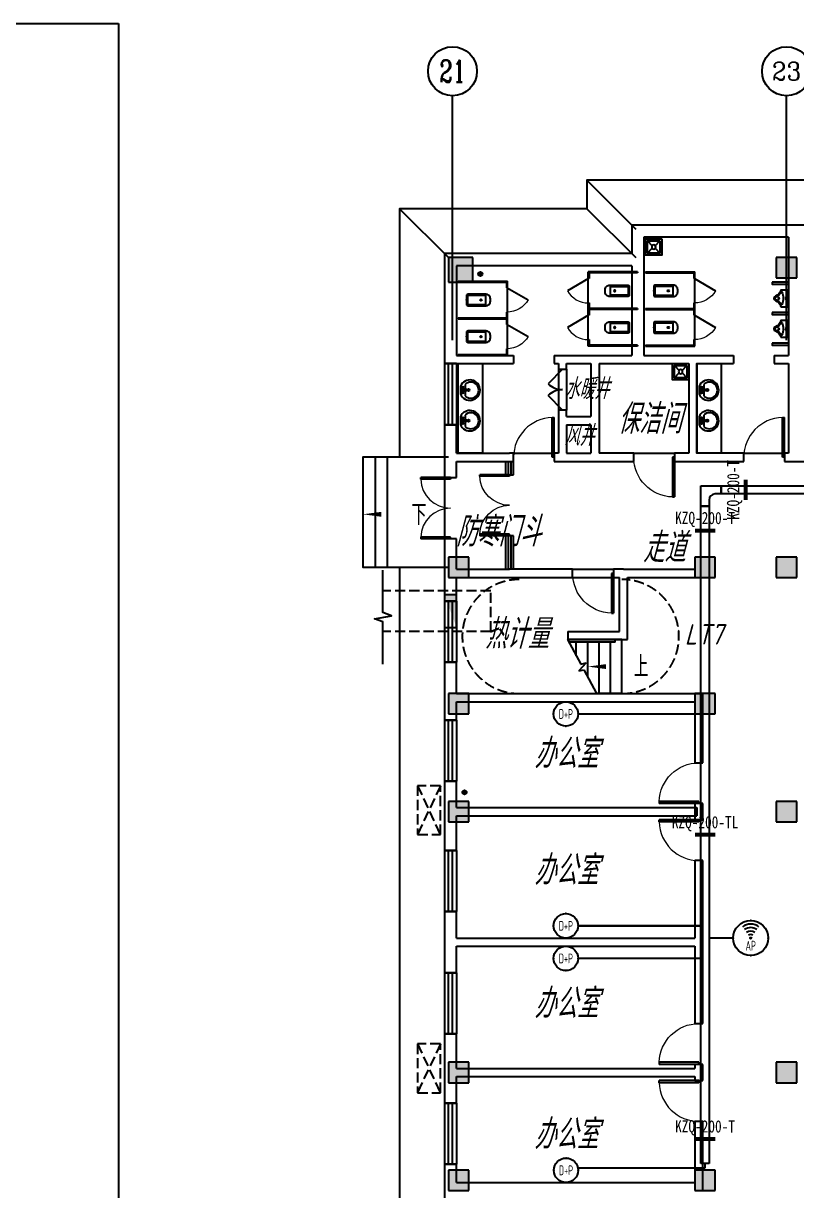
# Model space of a CAD drawing. Extents: x 1333527 to 1855755, y 1020844 to 1581249.
# Drawn here: x 1436238 to 1455224, y 1215171 to 1243821 of the extents above; entities that cross this region are included whole.
import ezdxf
from ezdxf.enums import TextEntityAlignment as Align

# ---------------------------------------------------------------- set-up
doc = ezdxf.new("R2010")
doc.units = 0
doc.header["$LTSCALE"] = 1000
doc.header["$PDSIZE"] = 5
doc.linetypes.add('DASH', pattern=[0.35, 0.25, -0.1])
for name, color, linetype in [('0-标注', 3, 'Continuous'), ('AXIS_TEXT', 7, 'Continuous'), ('CABLETRAY_PDS', 4, 'Continuous'), ('EQUIP-通讯', 3, 'Continuous'), ('M-DIM_SYMB', 3, 'Continuous'), ('N-暖通墙身留洞标注', 11, 'Continuous'), ('WIRE-综合布线', 5, 'Continuous'), ('厨卫', 252, 'Continuous'), ('建筑-柱子', 9, 'Continuous'), ('建筑-柱子-填充', 8, 'Continuous'), ('抗震支吊架', 2, 'Continuous'), ('排水', 153, 'Continuous')]:
    doc.layers.add(name, color=color, linetype=linetype)
doc.layers.add('1-建筑底图', color=8, linetype='Continuous', plot=False)
doc.styles.add('_TCH_AXIS', font='COMPLEX', dxfattribs={"bigfont": 'GBCBIG'})
doc.styles.add('_TCH_DIM', font='SIMPLEX', dxfattribs={"bigfont": 'GBCBIG'})
doc.styles.add('_TEL_ATTDEF', font='gbenor', dxfattribs={"bigfont": 'gbcbig'})
doc.styles.add('_TEL_DIM', font='SIMPLEX', dxfattribs={"width": 0.8, "height": 3.5, "bigfont": 'HZTXT'})
doc.styles.add('A_DIM', font='SIMPLEX', dxfattribs={"width": 0.7, "bigfont": 'HZ'})
doc.styles.add('COMPLEX', font='COMPLEX')
doc.styles.add('kzcad', font='', dxfattribs={"width": 0.8})
doc.styles.get("Standard").update_dxf_attribs({"font": 'gbeitc.shx', "bigfont": 'gbcbig.shx'})
doc.styles.get('kzcad').set_extended_font_data('SimSun')
doc.linetypes.add('JIEDI', pattern='A,1.25,-0.25,0.25,-0.25,0.625,["/",Standard,S=0.6,R=0,X=0,Y=-0.3],0.625,-0.25,0.25,-0.25', length=4)

# ---------------------------------------------------------------- blocks, each defined once
blk = doc.blocks.new('$equip_U$00000080(win7-PC-hzk)')
blk.add_circle((0, 0.5), 0.5)
for p in [(0, 0.999), (-0.5, 0.5), (0.5, 0.5)]:
    blk.add_point(p)
at = {"color": 7, "style": '_TEL_DIM', "width": 0.7}
blk.add_attdef('$TEXT$', text='', height=0.4, dxfattribs=at).set_placement((0, 0.5), align=Align.MIDDLE_CENTER)
at = {"color": 7, "style": '_TEL_DIM', "flags": 1}
for tag in ['A', 'REMARK']:
    blk.add_attdef(tag, text='', height=0.00002, dxfattribs=at).set_placement((0, 0), align=Align.MIDDLE_CENTER)
blk = doc.blocks.new('$equip_U$00000091(win7-PC-hzk)')
for radius in [0.714, 0.0272]:
    blk.add_circle((0, 0), radius)
for radius in [0.571, 0.428, 0.285, 0.143]:
    blk.add_arc((0, 0), radius, 53.7049, 126.2951)
for p in [(0, 0.714), (-0.714, 0), (0.714, 0), (0, -0.714)]:
    blk.add_point(p)
at = {"color": 7, "style": '_TEL_DIM', "flags": 1}
for tag in ['A', 'REMARK']:
    blk.add_attdef(tag, text='', height=0.00002, dxfattribs=at).set_placement((0, 0), align=Align.MIDDLE_CENTER)
at = {"color": 7, "style": '_TEL_DIM', "width": 0.7}
blk.add_attdef('$TEXT$', text='', height=0.4, dxfattribs=at).set_placement((0, -0.31), align=Align.MIDDLE_CENTER)
blk = doc.blocks.new('$lvtry$00000202')
at = {"color": 0}
for p, q in [((-110, -40, 0), (-110, -470, 0)), ((100, -30, 0), (-100, -30, 0)), ((110, -470, 0), (110, -40, 0)), ((140, -470, 0), (-140, -470, 0))]:
    blk.add_line(p, q, dxfattribs=at)
at = {"color": 0, "elevation": 0}
blk.add_lwpolyline([(140, -40, 0.414214), (100, 0), (-100, 0, 0.414214), (-140, -40), (-140, -480, 0.414214), (-30, -590), (30, -590, 0.414214), (140, -480)], format="xyb", close=True, dxfattribs=at)
at = {"color": 0}
blk.add_circle((0, -359, 0), 20, dxfattribs=at)
for centre, start, end in [((-100, -40, 0), 90, 180), ((100, -40, 0), 0, 90)]:
    blk.add_arc(centre, 10, start, end, dxfattribs=at)
for p in [(0, 0, 0), (0, -359, 0)]:
    blk.add_point(p, dxfattribs=at)
blk = doc.blocks.new('$TCHSYS$APDOOR2D')
blk.add_line((0.5, 0), (0, 0.866))
at = {"lineweight": 13}
blk.add_arc((0.5, 0), 1, 120, 180, dxfattribs=at)
blk = doc.blocks.new('$lvtry$00000222')
at = {"layer": '厨卫', "elevation": 0}
blk.add_lwpolyline([(-205, -191), (-205, 0), (205, 0), (205, -191, 0.268068), (51, -323, -0.317765), (0, -360, -0.317765), (-51, -323, 0.268068)], format="xyb", close=True, dxfattribs=at)
at = {"layer": '厨卫'}
for centre in [(0, -60, 0), (0, -242, 0)]:
    blk.add_circle(centre, 20, dxfattribs=at)
for centre, radius, start, end in [((-152, -175, 0), 10, 114.1084, 248.1394), ((5, -526, 0), 395, 66.6675, 114.1084), ((-243, -401, 0), 233, 19.2639, 68.1394), ((243, -401, 0), 233, 110.4941, 160.7361), ((158, -173, 0), 10, 290.4941, 66.6675), ((0, -316, 0), 24, 199.2639, 269.4998), ((0, -316, 0), 24, 270.5002, 340.7361)]:
    blk.add_arc(centre, radius, start, end, dxfattribs=at)
for p in [(0, -60, 0), (0, -242, 0)]:
    blk.add_point(p, dxfattribs=at)
blk = doc.blocks.new('$lvtry$00000191')
for p, q in [((-150, -150), (-39, -269)), ((39, -269), (150, -150)), ((-150, -450), (-39, -331)), ((39, -331), (150, -450))]:
    blk.add_line(p, q)
for points in [[(200, -500), (200, -100), (-200, -100), (-200, -500)], [(150, -450), (150, -150), (-150, -150), (-150, -450)]]:
    blk.add_lwpolyline(points, close=True)
blk.add_circle((0, -300), 50)
blk.add_point((0, -150))
blk = doc.blocks.new('ng')
at = {"layer": '排水'}
for p, q in [((345991, 781358), (346091, 781358)), ((346041, 781408), (346041, 781308))]:
    blk.add_line(p, q, dxfattribs=at)
blk.add_circle((346041, 781358), 50, dxfattribs=at)
blk = doc.blocks.new('_AXISO')
blk.add_circle((0, 0), 0.5)
at = {"layer": 'AXIS_TEXT', "style": 'COMPLEX', "width": 1.041667}
blk.add_attdef('A', text='', height=0.56, dxfattribs=at).set_placement((-0.25, -0.28), (0.25, -0.28), align=Align.FIT)
blk = doc.blocks.new('A$C4670417C')
at = {"layer": '建筑-柱子-填充'}
for points in [[(87100, 61900), (86500, 61900), (86500, 61300), (87100, 61300)], [(95050, 61900), (94550, 61900), (94550, 61400), (95050, 61400)], [(87000, 54550), (86500, 54550), (86500, 54050), (87000, 54050)], [(93050, 54550), (92550, 54550), (92550, 54050), (93050, 54050)], [(95050, 54550), (94550, 54550), (94550, 54050), (95050, 54050)], [(87000, 51200), (86500, 51200), (86500, 50700), (87000, 50700)], [(93050, 51200), (92550, 51200), (92550, 50700), (93050, 50700)], [(87000, 48550), (86500, 48550), (86500, 48050), (87000, 48050)], [(95050, 48550), (94550, 48550), (94550, 48050), (95050, 48050)], [(87000, 42150), (86500, 42150), (86500, 41650), (87000, 41650)], [(95050, 42150), (94550, 42150), (94550, 41650), (95050, 41650)], [(87000, 39500), (86500, 39500), (86500, 39000), (87000, 39000)], [(93050, 39500), (92550, 39500), (92550, 39000), (93050, 39000)]]:
    blk.add_hatch(color=256, dxfattribs=at).paths.add_polyline_path(points)
at = {"layer": '建筑-柱子'}
for p, q in [((87100, 61900), (86500, 61900)), ((86500, 61900), (86500, 61300)), ((87100, 61300), (87100, 61900)), ((95050, 61900), (94550, 61900)), ((94550, 61900), (94550, 61400)), ((95050, 61400), (95050, 61900)), ((94550, 61400), (95050, 61400)), ((86500, 61300), (87100, 61300)), ((87000, 54550), (86500, 54550)), ((86500, 54550), (86500, 54050)), ((87000, 54050), (87000, 54550)), ((93050, 54550), (92550, 54550)), ((92550, 54550), (92550, 54050)), ((93050, 54050), (93050, 54550)), ((95050, 54550), (94550, 54550)), ((94550, 54550), (94550, 54050)), ((95050, 54050), (95050, 54550)), ((86500, 54050), (87000, 54050)), ((92550, 54050), (93050, 54050)), ((94550, 54050), (95050, 54050)), ((87000, 51200), (86500, 51200)), ((86500, 51200), (86500, 50700)), ((87000, 50700), (87000, 51200)), ((93050, 51200), (92550, 51200)), ((92550, 51200), (92550, 50700)), ((93050, 50700), (93050, 51200)), ((86500, 50700), (87000, 50700)), ((92550, 50700), (93050, 50700)), ((87000, 48550), (86500, 48550)), ((86500, 48550), (86500, 48050)), ((87000, 48050), (87000, 48550)), ((95050, 48550), (94550, 48550)), ((94550, 48550), (94550, 48050)), ((95050, 48050), (95050, 48550)), ((86500, 48050), (87000, 48050)), ((94550, 48050), (95050, 48050)), ((87000, 42150), (86500, 42150)), ((86500, 42150), (86500, 41650)), ((87000, 41650), (87000, 42150)), ((95050, 42150), (94550, 42150)), ((94550, 42150), (94550, 41650)), ((95050, 41650), (95050, 42150)), ((86500, 41650), (87000, 41650)), ((94550, 41650), (95050, 41650)), ((87000, 39500), (86500, 39500)), ((86500, 39500), (86500, 39000)), ((87000, 39000), (87000, 39500)), ((93050, 39500), (92550, 39500)), ((92550, 39500), (92550, 39000)), ((93050, 39000), (93050, 39500)), ((86500, 39000), (87000, 39000)), ((92550, 39000), (93050, 39000))]:
    blk.add_line(p, q, dxfattribs=at)
blk = doc.blocks.new('ND22')
at = {"layer": 'N-暖通墙身留洞标注'}
blk.add_lwpolyline([(2460487, 248185), (2460487, 248985), (2460187, 248985), (2460187, 248185)], close=True, dxfattribs=at)
blk.add_solid([(2460487, 248185), (2460187, 248985), (2460487, 248985)], dxfattribs=at)
blk = doc.blocks.new('A$C667729B5')
at = {"layer": '0-标注'}
blk.add_blockref('ND22', (-2373687, -197260), dxfattribs=at)
blk = doc.blocks.new('DIGOU')
at = {"layer": '0-标注', "linetype": 'DASH'}
for p, q in [((2461327, 249085), (2458679, 249085)), ((2461327, 248085), (2461327, 249085)), ((2461327, 248085), (2458679, 248085))]:
    blk.add_line(p, q, dxfattribs=at)
at = {"layer": 'M-DIM_SYMB'}
blk.add_lwpolyline([(2458679, 247282), (2458679, 248321), (2458469, 248398), (2458889, 248472), (2458679, 248546), (2458679, 249585)], dxfattribs=at)
blk = doc.blocks.new('A$C31C057EA')
at = {"layer": '0-标注'}
blk.add_blockref('DIGOU', (-2372887, -250760), dxfattribs=at)
blk = doc.blocks.new('$DorLib2D$00000002')
for p, q in [((-0.5, 0), (-0.5, 0.4875)), ((-0.475, 0.4875), (-0.5, 0.4875)), ((-0.475, 0), (-0.475, 0.4875)), ((0.475, 0), (0.475, 0.4875)), ((0.475, 0.4875), (0.5, 0.4875)), ((0.5, 0), (0.5, 0.4875)), ((-0.5, 0), (-0.475, 0)), ((0.5, 0), (0.475, 0))]:
    blk.add_line(p, q)
at = {"lineweight": 13}
for centre, start, end in [((-0.4875, 0), 0, 88.53072), ((0.4875, 0), 91.46928, 180)]:
    blk.add_arc(centre, 0.4875, start, end, dxfattribs=at)
blk = doc.blocks.new('$WINLIB2D$00000001')
at = {"color": 0}
for points in [[(-0.5, 0.5), (-0.5, -0.5)], [(-0.5, 0.5), (0.5, 0.5)], [(0.5, -0.5), (0.5, 0.5)], [(0.5, 0.167), (-0.5, 0.167)], [(0.5, -0.167), (-0.5, -0.167)], [(-0.5, -0.5), (0.5, -0.5)]]:
    blk.add_lwpolyline(points, dxfattribs=at)
blk = doc.blocks.new('$DorLib2D$00000001')
for p, q in [((0.45, 0.975), (0.5, 0.975)), ((0.45, 0), (0.45, 0.975)), ((0.5, 0), (0.5, 0.975)), ((0.5, 0), (0.45, 0))]:
    blk.add_line(p, q)
at = {"lineweight": 13}
blk.add_arc((0.475, 0), 0.975, 91.4693, 180, dxfattribs=at)
blk = doc.blocks.new('$plan$00001628')
for p, q in [((-20, 0), (20, 0)), ((20, 0), (20, -150)), ((-23, -104), (-144, -104)), ((-20, -150), (-20, 0)), ((20, -150), (-20, -150)), ((136, -104), (24, -104))]:
    blk.add_line(p, q)
blk.add_lwpolyline([(-97, 9, 5.110404), (92, 9)], format="xyb", close=True)
for centre, radius in [((-57, -52), 26.7), ((0, -190), 27.8), ((57, -52), 26.7)]:
    blk.add_circle(centre, radius)
blk.add_arc((-4, -243), 197, 135.2527, 44.7473)
blk = doc.blocks.new('$DorLib2D$00000116')
at = {"color": 0}
for p, q in [((-0.5, 0), (-0.146, 0.354)), ((0.5, 0), (0.146, 0.354))]:
    blk.add_line(p, q, dxfattribs=at)
for centre, start, end in [((-0.5, 0), 0, 45), ((0.5, 0), 135, 180)]:
    blk.add_arc(centre, 0.5, start, end, dxfattribs=at)
blk = doc.blocks.new('1-一层建筑底图')
at = {"layer": '1-建筑底图', "color": 8, "ltscale": 5}
for p, q in [((-2000, 66950), (79700, 66950)), ((79700, 66950), (79700, 21850))]:
    blk.add_line(p, q, dxfattribs=at)
at = {"layer": '1-建筑底图', "color": 8}
for p, q in [((87900, 59174.5), (87900, 65174.5)), ((96100, 59174.5), (96100, 65174.5)), ((91200, 63100), (92400, 61900)), ((86600, 62400), (87800, 61200)), ((91200, 62400), (92400, 61200)), ((92300, 62000), (92300, 61300)), ((96250, 62000), (92300, 62000)), ((99800, 62000), (96250, 62000)), ((92600, 61700), (92600, 61100)), ((96150, 61700), (92600, 61700)), ((96150, 61700), (96150, 58800)), ((87700, 61300), (87700, 58700)), ((92300, 61300), (87700, 61300)), ((92600, 61100), (92600, 58800)), ((88000, 61000), (88000, 58800)), ((92300, 61000), (88000, 61000)), ((91227.5, 60687.3), (91227.5, 60849.8)), ((92440, 60849.8), (91227.5, 60849.8)), ((91252.5, 60824.8), (91252.5, 60687.3)), ((92440, 60824.8), (91252.5, 60824.8)), ((92300, 61000), (92300, 58800)), ((92440, 60849.8), (92440, 60824.8)), ((92640, 60849.8), (93852.5, 60849.8)), ((92640, 60849.8), (92640, 60824.8)), ((92640, 60824.8), (93827.5, 60824.8)), ((93827.5, 60824.8), (93827.5, 60687.3)), ((93852.5, 60687.3), (93852.5, 60849.8)), ((88040, 60625), (89252.5, 60625)), ((88040, 60625), (88040, 60600)), ((88040, 60600), (89227.5, 60600)), ((89227.5, 60600), (89227.5, 60462.5)), ((89227.5, 60462.5), (89252.5, 60462.5)), ((89252.5, 60462.5), (89252.5, 60625)), ((89252.5, 58962.5), (89252.5, 60462.5)), ((91227.5, 59187.3), (91227.5, 60687.3)), ((91252.5, 60687.3), (91227.5, 60687.3)), ((93827.5, 60687.3), (93852.5, 60687.3)), ((93852.5, 59187.3), (93852.5, 60687.3)), ((96150, 60600), (95750, 60600)), ((91227.5, 59937.4), (91227.5, 60087.3)), ((91227.5, 60087.3), (91252.5, 60087.3)), ((91227.5, 59787.3), (91227.5, 59937.3)), ((91252.5, 60087.3), (91252.5, 59949.8)), ((92440, 59949.8), (91252.5, 59949.8)), ((92440, 59924.8), (91252.5, 59924.8)), ((91252.5, 59924.8), (91252.5, 59787.3)), ((92440, 59949.8), (92440, 59924.8)), ((92640, 59949.8), (93827.5, 59949.8)), ((92640, 59949.8), (92640, 59924.8)), ((92640, 59924.8), (93827.5, 59924.8)), ((93852.5, 60087.3), (93827.5, 60087.3)), ((93827.5, 60087.3), (93827.5, 59949.8)), ((93827.5, 59924.8), (93827.5, 59787.3)), ((93852.5, 59937.4), (93852.5, 60087.3)), ((93852.5, 59787.3), (93852.5, 59937.3)), ((88040, 59725), (89227.5, 59725)), ((88040, 59725), (88040, 59700)), ((88040, 59700), (89227.5, 59700)), ((89252.5, 59862.5), (89227.5, 59862.5)), ((89227.5, 59862.5), (89227.5, 59725)), ((89227.5, 59700), (89227.5, 59562.5)), ((89252.5, 59712.6), (89252.5, 59862.5)), ((89252.5, 59562.5), (89252.5, 59712.5)), ((91252.5, 59787.3), (91227.5, 59787.3)), ((93827.5, 59787.3), (93852.5, 59787.3)), ((96150, 59850), (95750, 59850)), ((89227.5, 59562.5), (89252.5, 59562.5)), ((91227.5, 59024.8), (91227.5, 59187.3)), ((91227.5, 59187.3), (91252.5, 59187.3)), ((92440, 59049.8), (91227.5, 59049.8)), ((92440, 59024.8), (91227.5, 59024.8)), ((91252.5, 59187.3), (91252.5, 59049.8)), ((92440, 59049.8), (91252.5, 59049.8)), ((92440, 59024.8), (91252.5, 59024.8)), ((92440, 59049.8), (92440, 59024.8)), ((92440, 59049.8), (92440, 59024.8)), ((92640, 59049.8), (93827.5, 59049.8)), ((92640, 59049.8), (92640, 59024.8)), ((92640, 59049.8), (93852.5, 59049.8)), ((92640, 59049.8), (92640, 59024.8)), ((92640, 59024.8), (93852.5, 59024.8)), ((92640, 59024.8), (93827.5, 59024.8)), ((93852.5, 59187.3), (93827.5, 59187.3)), ((93827.5, 59187.3), (93827.5, 59049.8)), ((93852.5, 59024.8), (93852.5, 59187.3)), ((96150, 59100), (95750, 59100)), ((88000, 58800), (89400, 58800)), ((88040, 58825), (89227.5, 58825)), ((88040, 58825), (88040, 58800)), ((88040, 58825), (89252.5, 58825)), ((88040, 58825), (88040, 58800)), ((88040, 58800), (89252.5, 58800)), ((88040, 58800), (89227.5, 58800)), ((89252.5, 58962.5), (89227.5, 58962.5)), ((89227.5, 58962.5), (89227.5, 58825)), ((89252.5, 58800), (89252.5, 58962.5)), ((89400, 58800), (89400, 58600)), ((90400, 58800), (90600, 58800)), ((90400, 58800), (90400, 58600)), ((90600, 58800), (91400, 58800)), ((91400, 58800), (92300, 58800)), ((92600, 58800), (93800, 58800)), ((93800, 58800), (94800, 58800)), ((94800, 58800), (94800, 58600)), ((95800, 58800), (96150, 58800)), ((95800, 58800), (95800, 58600)), ((87700, 58700), (87700, 58600)), ((87700, 58600), (88000, 58600)), ((88000, 58600), (89400, 58600)), ((90400, 58600), (90500, 58600)), ((90500, 58600), (90500, 58459.6)), ((90500, 58459.6), (90700, 58459.6)), ((90500, 58459.6), (90500, 57459.6)), ((90700, 58459.6), (90700, 58600)), ((90700, 58600), (91300, 58600)), ((90700, 58459.6), (90700, 57459.6)), ((91300, 58600), (91300, 57300)), ((91500, 58600), (91500, 57200)), ((91500, 58600), (92500, 58600)), ((92500, 58600), (93700, 58600)), ((93700, 58600), (93700, 56400)), ((93900, 58600), (93900, 56400)), ((93900, 58600), (94800, 58600)), ((95800, 58600), (96150, 58600)), ((96150, 58600), (96150, 56400)), ((90700, 57459.6), (90500, 57459.6)), ((90500, 57459.6), (90500, 57200)), ((90700, 57300), (90700, 57459.6)), ((90700, 57300), (91300, 57300)), ((88000, 57100), (87700, 57100)), ((87700, 57100), (87700, 56300)), ((88000, 56400), (88000, 57100)), ((90500, 57200), (90500, 56400)), ((90700, 57100), (91300, 57100)), ((90700, 57100), (90700, 56400)), ((91300, 57100), (91300, 56400)), ((91500, 57200), (91500, 56400)), ((87700, 56300), (87700, 55800)), ((88000, 56400), (89300, 56400)), ((88000, 55800), (88000, 56200)), ((88000, 56200), (89300, 56200)), ((89200, 56200), (89200, 55872.1)), ((89266.7, 56200), (89266.7, 55872.1)), ((89400, 56400), (89300, 56400)), ((89300, 56200), (89400, 56200)), ((89333.3, 56200), (89333.3, 55872.1)), ((89400, 56400), (90400, 56400)), ((89400, 56200), (89400, 56400)), ((89400, 55872.1), (89400, 56200)), ((90500, 56400), (90400, 56400)), ((90400, 56400), (90400, 56200)), ((90400, 56200), (90600, 56200)), ((90600, 56200), (91400, 56200)), ((90700, 56400), (91300, 56400)), ((91400, 56200), (92350, 56200)), ((92350, 56400), (91500, 56400)), ((92350, 56200), (92350, 56400)), ((92350, 56400), (93350, 56400)), ((93700, 56400), (93350, 56400)), ((93350, 56400), (93350, 56200)), ((93350, 56200), (93800, 56200)), ((93800, 56200), (95050, 56200)), ((95050, 56400), (93900, 56400)), ((95050, 56200), (95050, 56400)), ((95050, 56400), (96050, 56400)), ((96150, 56400), (96050, 56400)), ((96050, 56400), (96050, 56200)), ((96050, 56200), (96250, 56200)), ((96250, 56200), (98500, 56200)), ((89200, 55872.1), (89400, 55872.1)), ((87700, 55800), (88000, 55800)), ((87700, 55800), (87700, 54300)), ((88000, 54300), (87700, 54300)), ((87700, 54300), (87700, 53450)), ((88000, 53550), (88000, 54300)), ((89400, 54372.1), (89200, 54372.1)), ((89200, 54372.1), (89200, 53550)), ((89266.7, 54372.1), (89266.7, 53550)), ((89333.3, 54372.1), (89333.3, 53550)), ((89400, 53550), (89400, 54372.1)), ((87700, 53450), (87700, 52770)), ((88000, 53550), (89300, 53550)), ((88000, 53350), (89300, 53350)), ((88000, 52770), (88000, 53350)), ((90850, 53550), (89300, 53550)), ((89300, 53350), (90850, 53350)), ((90850, 53350), (90850, 53550)), ((90850, 53550), (91850, 53550)), ((90850, 53350), (91850, 53350)), ((92100, 53550), (91850, 53550)), ((91850, 53550), (91850, 53350)), ((91850, 53350), (92000, 53350)), ((92000, 52025), (92000, 53350)), ((92100, 53550), (93850, 53550)), ((92200, 51825), (92200, 53350)), ((92200, 53350), (93850, 53350)), ((93850, 53550), (93850, 53350)), ((87700, 52770), (88000, 52770)), ((90731.2, 52025), (92000, 52025)), ((90731.2, 52025), (90731.2, 51825)), ((91890, 51825), (90723, 51825)), ((90723, 51825), (91046.9, 51224)), ((91890, 51825), (90723, 51825)), ((90731.2, 51825), (92200, 51825)), ((91890, 51765), (90755.3, 51765)), ((90940, 51422.3), (90940, 51765)), ((91220, 50902.7), (91220, 51765)), ((91500, 50500), (91500, 51765)), ((91780, 50500), (91780, 51765)), ((92060, 51825), (91890, 51825)), ((91890, 51765), (91890, 51825)), ((92060, 50500), (92060, 51825)), ((88000, 51270), (87700, 51270)), ((87700, 51270), (87700, 50400)), ((88000, 50500), (88000, 51270)), ((91178.2, 51255.1), (90999.4, 51054.2)), ((90999.4, 51054.2), (91122.6, 51083.4)), ((91046.9, 51224), (91178.2, 51255.1)), ((91122.6, 51083.4), (91437, 50500)), ((88000, 50500), (94050, 50500)), ((92060, 50500), (91437, 50500)), ((94050, 48800), (94050, 50500)), ((87700, 50400), (87700, 49850)), ((88000, 49850), (88000, 50300)), ((88000, 50300), (93850, 50300)), ((93850, 50300), (93850, 48800)), ((87700, 49850), (88000, 49850)), ((93850, 48800), (94050, 48800)), ((88000, 48350), (87700, 48350)), ((87700, 48350), (87700, 47600)), ((88000, 47700), (88000, 48350)), ((87700, 47600), (87700, 46650)), ((88000, 47700), (93900, 47700)), ((93850, 47800), (93850, 47400)), ((94050, 47800), (93850, 47800)), ((93900, 47700), (93900, 47500)), ((94050, 47400), (94050, 47800)), ((88000, 46650), (88000, 47500)), ((88000, 47500), (93900, 47500)), ((93850, 47400), (94050, 47400)), ((87700, 46650), (88000, 46650)), ((94050, 46400), (93850, 46400)), ((93850, 46400), (93850, 44500)), ((94050, 44400), (94050, 46400)), ((88000, 45150), (87700, 45150)), ((87700, 45150), (87700, 44400)), ((88000, 44500), (88000, 45150)), ((88000, 44500), (93850, 44500)), ((87700, 44400), (87700, 43650)), ((88000, 44300), (93850, 44300)), ((88000, 43650), (88000, 44300)), ((93850, 44300), (93850, 42400)), ((94050, 42400), (94050, 44400)), ((87700, 43650), (88000, 43650)), ((88000, 42150), (87700, 42150)), ((87700, 42150), (87700, 41200)), ((88000, 41300), (88000, 42150)), ((93850, 42400), (94050, 42400)), ((88000, 41300), (93850, 41300)), ((94050, 41400), (93850, 41400)), ((93850, 41400), (93850, 41300)), ((94050, 41200), (94050, 41400)), ((87700, 41200), (87700, 40450)), ((88000, 40450), (88000, 41100)), ((88000, 41100), (93850, 41100)), ((93850, 41100), (93850, 41000)), ((93850, 41000), (94050, 41000)), ((94050, 41000), (94050, 41200)), ((87700, 40450), (88000, 40450)), ((94050, 40000), (93850, 40000)), ((93850, 40000), (93850, 38500)), ((94050, 38300), (94050, 40000)), ((88000, 38950), (87700, 38950)), ((87700, 38950), (87700, 38400)), ((88000, 38500), (88000, 38950)), ((87700, 38400), (87700, 37650)), ((88000, 38500), (93850, 38500))]:
    blk.add_line(p, q, dxfattribs=at)
at = {"layer": '1-建筑底图', "color": 8, "linetype": 'DASH'}
for p, q in [((87040.6, 48238), (87603.1, 47038)), ((87603.1, 48238), (87040.6, 47038)), ((87040.6, 41902.8), (87603.1, 40702.8)), ((87603.1, 41902.8), (87040.6, 40702.8))]:
    blk.add_line(p, q, dxfattribs=at)
at = {"layer": '1-建筑底图', "color": 8}
for points in [[(98402.3, 63100), (91200, 63100), (91200, 62400), (86600, 62400), (86600, 56300)], [(95750, 60600), (95750, 60550), (96150, 60550)], [(95750, 59850), (95750, 59800), (96150, 59800)], [(95750, 59100), (95750, 59050), (96150, 59050)], [(87800, 56300), (85700, 56300), (85700, 53600), (87800, 53600)], [(87800, 56300), (86000, 56300), (86000, 53600), (87800, 53600)], [(87800, 56300), (86300, 56300), (86300, 53600), (87800, 53600)], [(86600, 53600), (86600, 35200)]]:
    blk.add_lwpolyline(points, dxfattribs=at)
for points in [[(88639.8, 56400), (88040, 56400), (88040, 58600), (88639.8, 58600)], [(94499.8, 56400), (93900, 56400), (93900, 58600), (94499.8, 58600)]]:
    blk.add_lwpolyline(points, close=True, dxfattribs=at)
for points in [[(86738.4, 54900, 0, 0, 0), (85700, 54900, 0, 120, 0), (86150, 54900, 0, 0, 0)], [(92200, 51162.5, 0, 0, 0), (91220, 51162.5, 0, 120, 0), (91670, 51162.5, 0, 0, 0)]]:
    blk.add_lwpolyline(points, format="xyseb", dxfattribs=at)
at = {"layer": '1-建筑底图', "color": 8, "linetype": 'DASH'}
for points in [[(87040.6, 48238), (87040.6, 47038), (87603.1, 47038), (87603.1, 48238)], [(87040.6, 41902.8), (87040.6, 40702.8), (87603.1, 40702.8), (87603.1, 41902.8)]]:
    blk.add_lwpolyline(points, close=True, dxfattribs=at)
for centre, start, end in [((89540, 51900), 90, 270), ((92060, 51900), 270, 90)]:
    blk.add_arc(centre, 1400, start, end, dxfattribs=at)
at = {"layer": '1-建筑底图', "color": 8}
for name, p in [('A$C4670417C', (1300, -700)), ('A$C31C057EA', (400, 54700)), ('A$C667729B5', (1200, 1200)), ('ng', (-257457.4, -720560.8)), ('ng', (-257845.5, -733281.6))]:
    blk.add_blockref(name, p, dxfattribs=at)
ref = blk.add_blockref('_AXISO', (87900, 65774.5), dxfattribs=dict(at, xscale=1200, yscale=1200, zscale=1200))
ref.add_attrib('A', '21', dxfattribs={"layer": 'AXIS_TEXT', "height": 540.28, "style": '_TCH_AXIS', "width": 0.862069}).set_placement((87578.4, 65504.4), (88221.6, 65504.4), align=Align.FIT)
ref = blk.add_blockref('_AXISO', (96100, 65774.5), dxfattribs=dict(at, xscale=1200, yscale=1200, zscale=1200))
ref.add_attrib('A', '23', dxfattribs={"layer": 'AXIS_TEXT', "height": 441.41, "style": '_TCH_AXIS'}).set_placement((95742.7, 65553.8), (96457.3, 65553.8), align=Align.FIT)
at = {"layer": '1-建筑底图', "color": 8, "yscale": -1}
for p in [(92840, 61160), (93500, 58100)]:
    blk.add_blockref('$lvtry$00000191', p, dxfattribs=at)
at = {"layer": '1-建筑底图', "color": 8}
for name, p, xscale, yscale, zscale, rotation in [('$TCHSYS$APDOOR2D', (89240, 60162.5), 600, -600, 25, 89.99999960053186), ('$TCHSYS$APDOOR2D', (91240, 60387.3), -600, -600, 25, 270.0000003994681), ('$TCHSYS$APDOOR2D', (93840, 60387.3), 600, -600, 25, 89.99999960053186), ('$TCHSYS$APDOOR2D', (91240, 59487.3), -600, -600, 25, 270.0000005866021), ('$TCHSYS$APDOOR2D', (93840, 59487.3), 600, -600, 25, 89.99999941339789), ('$TCHSYS$APDOOR2D', (89240, 59262.5), 600, -600, 25, 89.99999941339789), ('$WINLIB2D$00000001', (87850, 57850), 1500, 300, 300, 270), ('$DorLib2D$00000116', (90600, 57959.6), -1000, -1000, 200, 269.9999999778953), ('$DorLib2D$00000001', (89900, 56300), 1000, 1000, 200, 359.9999999783119), ('$DorLib2D$00000001', (95550, 56300), 1000, 1000, 200, 359.9999999782854), ('$DorLib2D$00000001', (92850, 56300), 1000, -1000, 200, 359.9999999783138), ('$DorLib2D$00000002', (89300, 55122.1), 1500, -1500, 200, 270), ('$DorLib2D$00000002', (87850, 55050), -1500, -1500, 300, 270), ('$WINLIB2D$00000001', (87850, 52020), 1500, 300, 300, 270), ('$WINLIB2D$00000001', (87850, 49100), 1500, 300, 300, 270), ('$DorLib2D$00000001', (93950, 48300), 1000, -1000, 200, 270.0000000000022), ('$DorLib2D$00000001', (93950, 46900), -1000, -1000, 200, 270.0000000000022), ('$WINLIB2D$00000001', (87850, 45900), 1500, 300, 300, 270), ('$WINLIB2D$00000001', (87850, 42900), 1500, 300, 300, 270), ('$DorLib2D$00000001', (93950, 41900), 1000, -1000, 200, 270.0000000000022), ('$DorLib2D$00000001', (93950, 40500), -1000, -1000, 200, 270.0000000000022), ('$WINLIB2D$00000001', (87850, 39700), 1500, 300, 300, 270)]:
    blk.add_blockref(name, p, dxfattribs=dict(at, xscale=xscale, yscale=yscale, zscale=zscale, rotation=rotation))
at = {"layer": '1-建筑底图', "color": 8, "xscale": -1, "rotation": 270.0000005866131}
for p in [(92240, 60384.8), (92240, 59484.8)]:
    blk.add_blockref('$lvtry$00000202', p, dxfattribs=at)
at = {"layer": '1-建筑底图', "color": 8}
for name, p, rotation in [('$lvtry$00000202', (92840, 60384.8), 89.9999994133869), ('$lvtry$00000202', (88240, 60160), 89.9999994133869), ('$lvtry$00000202', (92840, 59484.8), 89.9999994133869), ('$lvtry$00000202', (88240, 59260), 89.9999994133869), ('$plan$00001628', (88103.3, 57950), 89.9999999999998), ('$plan$00001628', (93963.3, 57950), 89.9999999999998), ('$plan$00001628', (88103.3, 57200), 89.9999999999998), ('$plan$00001628', (93963.3, 57200), 89.9999999999998)]:
    blk.add_blockref(name, p, dxfattribs=dict(at, rotation=rotation))
at = {"layer": '1-建筑底图', "color": 8, "yscale": -1, "rotation": 89.9999994134596}
for p in [(96150, 60200.2, 0), (96150, 59450.2, 0)]:
    blk.add_blockref('$lvtry$00000222', p, dxfattribs=at)
at = {"layer": '1-建筑底图', "color": 8, "xscale": 1000, "yscale": -1000, "zscale": 200}
blk.add_blockref('$DorLib2D$00000001', (91350, 53450), dxfattribs=at)
at = {"layer": '1-建筑底图', "color": 8}
for s, height, p in [('水暖井', 506.38, (90643.6, 57727.1)), ('保洁间', 723.4, (91953.3, 56880)), ('风井', 506.38, (90643.6, 56583)), ('防寒门斗', 723.4, (87978.6, 54114.4)), ('走道', 723.4, (92574.1, 53722.1)), ('热计量', 723.4, (88698.1, 51603.8)), ('LT7', 500, (93599.5, 51703.9)), ('办公室', 723.4, (89904.5, 48669.2)), ('办公室', 723.4, (89904.5, 45805.9)), ('办公室', 723.4, (89904.5, 42533.7)), ('办公室', 723.4, (89904.5, 39322.7))]:
    blk.add_text(s, height=height, dxfattribs=at).set_placement(p)
at = {"layer": '1-建筑底图', "color": 8, "style": '_TCH_DIM'}
blk.add_text('下', height=506.4, dxfattribs=at).set_placement((86895.9, 54637.5))
at = {"layer": '1-建筑底图', "color": 8, "style": 'A_DIM', "width": 0.7}
blk.add_text('上', height=525, dxfattribs=at).set_placement((92357.5, 50900))

msp = doc.modelspace()

# ---------------------------------------------------------------- linework, layer by layer
at = {"layer": 'CABLETRAY_PDS'}
for p, q in [((1452874, 1232471), (1453374, 1232471)), ((1453374, 1232271), (1453224, 1232271)), ((1453374, 1232271), (1453374, 1232471)), ((1453374, 1232471), (1459974, 1232471)), ((1453374, 1232471), (1453374, 1232271)), ((1459974, 1232271), (1453374, 1232271)), ((1452874, 1215839), (1452874, 1231971)), ((1452874, 1231971), (1453074, 1231971)), ((1453074, 1231971), (1452874, 1231971)), ((1453074, 1232121), (1453074, 1231971)), ((1453074, 1231971), (1453074, 1215839)), ((1453074, 1215839), (1452874, 1215839))]:
    msp.add_line(p, q, dxfattribs=at)
msp.add_lwpolyline([(1452874, 1231971), (1452874, 1232471)], dxfattribs=at)
msp.add_arc((1453224, 1232121), 150, 90, 180, dxfattribs=at)
at = {"layer": 'WIRE-综合布线', "linetype": 'Continuous', "const_width": 52.5}
for points in [[(1449857, 1226871), (1452874, 1226871)], [(1449857, 1221671), (1452874, 1221671)], [(1453074, 1221370), (1453668, 1221370)], [(1449857, 1220871), (1452874, 1220871)], [(1449871, 1215726), (1452984, 1215726)], [(1452974, 1215726), (1452974, 1215839)]]:
    msp.add_lwpolyline(points, dxfattribs=at)
at = {"layer": '抗震支吊架', "color": 2, "const_width": 100}
for points in [[(1453974, 1232121), (1453974, 1232621)], [(1452724, 1231371), (1453224, 1231371)], [(1452724, 1223905), (1453224, 1223905)], [(1452724, 1216439), (1453224, 1216439)]]:
    msp.add_lwpolyline(points, dxfattribs=at)

# ---------------------------------------------------------------- block references
at = {"layer": '1-建筑底图'}
msp.add_blockref('1-一层建筑底图', (1358874, 1176871), dxfattribs=at)
at = {"layer": 'EQUIP-通讯', "linetype": 'JIEDI'}
ref = msp.add_blockref('$equip_U$00000080(win7-PC-hzk)', (1449557, 1227171), dxfattribs=dict(at, xscale=600, yscale=600, zscale=600, rotation=180))
ref.add_attrib('$TEXT$', 'D+P', dxfattribs={"layer": '0', "color": 7, "height": 240, "style": '_TEL_ATTDEF', "width": 0.7}).set_placement((1449557, 1226871), align=Align.MIDDLE_CENTER)
ref = msp.add_blockref('$equip_U$00000080(win7-PC-hzk)', (1449557, 1221371), dxfattribs=dict(at, xscale=600, yscale=600, zscale=600))
ref.add_attrib('$TEXT$', 'D+P', dxfattribs={"layer": '0', "color": 7, "height": 240, "style": '_TEL_ATTDEF', "width": 0.7}).set_placement((1449557, 1221671), align=Align.MIDDLE_CENTER)
ref = msp.add_blockref('$equip_U$00000091(win7-PC-hzk)', (1454096, 1221370), dxfattribs=dict(at, xscale=600, yscale=600, zscale=600))
ref.add_attrib('$TEXT$', 'AP', dxfattribs={"layer": '0', "color": 7, "height": 240, "style": '_TEL_ATTDEF', "width": 0.7}).set_placement((1454096, 1221183), align=Align.MIDDLE_CENTER)
ref = msp.add_blockref('$equip_U$00000080(win7-PC-hzk)', (1449557, 1221171), dxfattribs=dict(at, xscale=600, yscale=600, zscale=600, rotation=180))
ref.add_attrib('$TEXT$', 'D+P', dxfattribs={"layer": '0', "color": 7, "height": 240, "style": '_TEL_ATTDEF', "width": 0.7}).set_placement((1449557, 1220871), align=Align.MIDDLE_CENTER)
ref = msp.add_blockref('$equip_U$00000080(win7-PC-hzk)', (1449561, 1215371), dxfattribs=dict(at, xscale=600, yscale=600, zscale=600))
ref.add_attrib('$TEXT$', 'D+P', dxfattribs={"layer": '0', "color": 7, "height": 240, "style": '_TEL_ATTDEF', "width": 0.7}).set_placement((1449561, 1215671), align=Align.MIDDLE_CENTER)

# ---------------------------------------------------------------- texts
at = {"layer": '抗震支吊架', "color": 2, "style": 'kzcad', "width": 0.8}
for s, rotation, p in [('KZQ-200-T', 89.8854, (1453814, 1232371)), ('KZQ-200-T', 359.8854, (1452974, 1231531)), ('KZQ-200-TL', 359.8854, (1452974, 1224065)), ('KZQ-200-T', 359.8854, (1452974, 1216599))]:
    msp.add_text(s, height=300, rotation=rotation, dxfattribs=at).set_placement(p, align=Align.CENTER)

doc.saveas('drawing.dxf')
